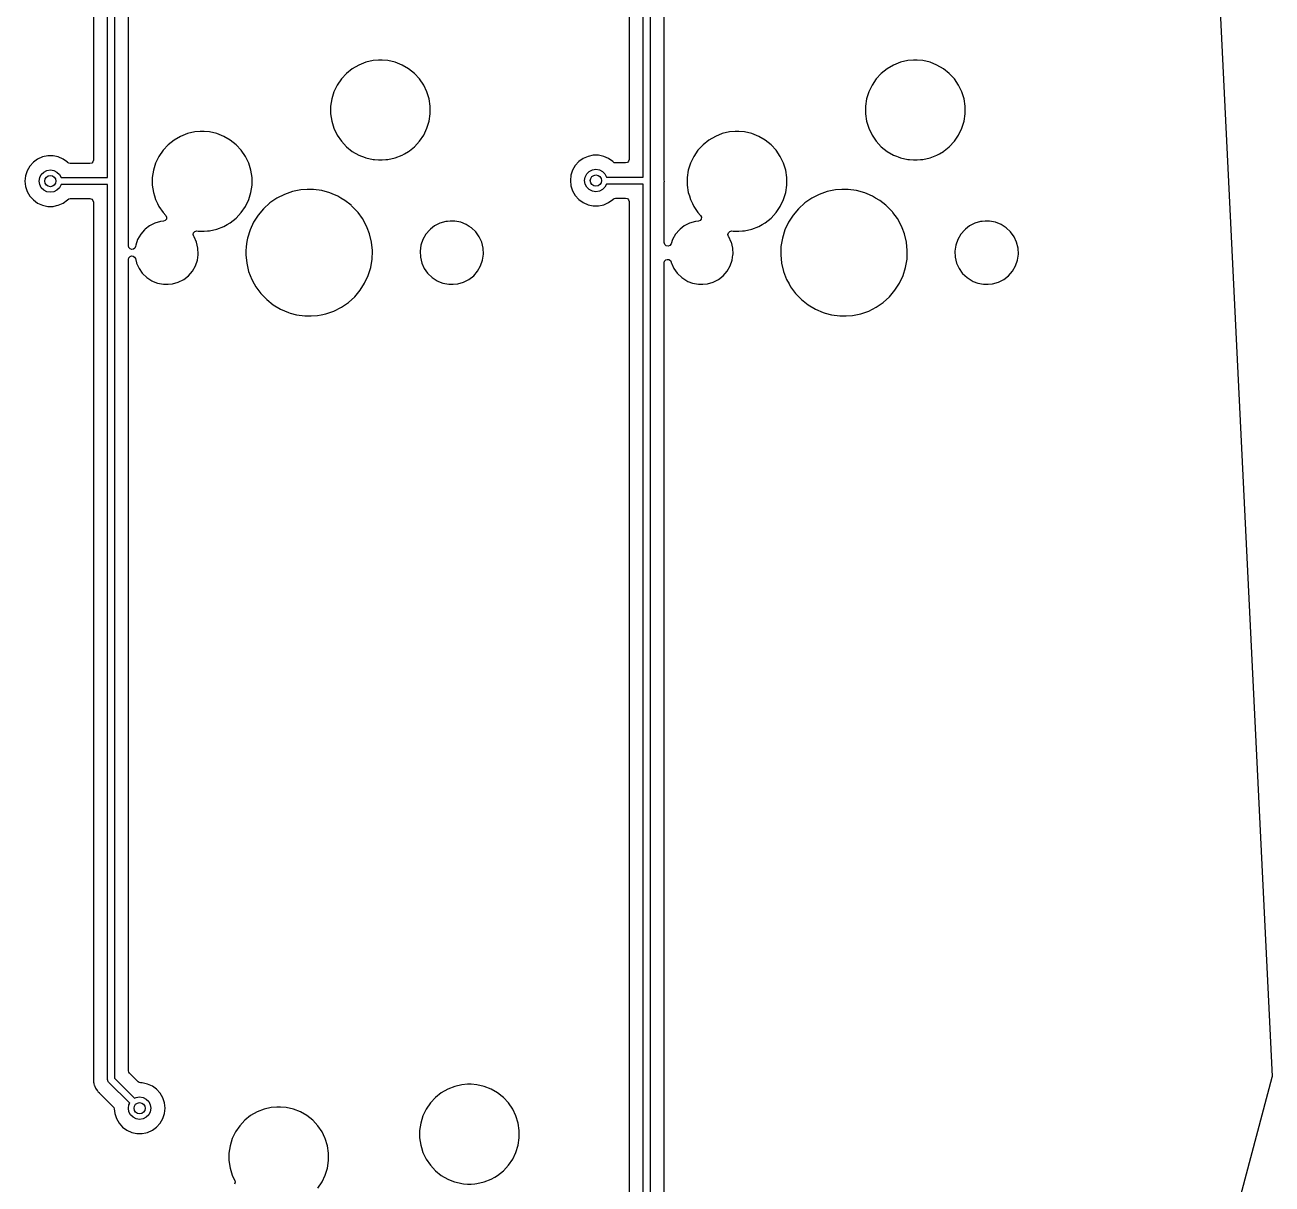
# Model space of a CAD drawing. Extents: x 51 to 201, y -153 to -28.
# Drawn here: x 156.56 to 200.98, y -128.42 to -87.14 of the extents above; entities that cross this region are included whole.
import ezdxf

# ---------------------------------------------------------------- set-up
doc = ezdxf.new("R2010")
doc.units = 0
doc.layers.add('BLACK', color=7, linetype='CONTINUOUS')

msp = doc.modelspace()

# ---------------------------------------------------------------- linework, layer by layer
at = {"layer": 'BLACK', "linetype": 'CONTINUOUS'}
for p, q in [((196.308, -28.3745), (200.984, -124.592)), ((159.755, -73.69), (159.755, -92.7)), ((178.835, -73.62), (178.835, -92.68)), ((159.505, -92.575), (159.505, -73.815)), ((178.585, -92.555), (178.585, -73.745)), ((159.004, -74.4395), (159.004, -91.9505)), ((178.084, -74.3695), (178.084, -91.9305)), ((160.255, -90.3031), (160.255, -76.438)), ((179.335, -90.3031), (179.335, -76.5617)), ((168.225, -88.6989), (168.016, -88.8648)), ((168.455, -88.5658), (168.225, -88.6989)), ((168.703, -88.4686), (168.455, -88.5658)), ((168.962, -88.4094), (168.703, -88.4686)), ((169.161, -88.3945), (168.962, -88.4094)), ((169.294, -88.3945), (169.161, -88.3945)), ((169.161, -88.3945), (169.161, -88.3945)), ((169.493, -88.4094), (169.294, -88.3945)), ((169.294, -88.3945), (169.294, -88.3945)), ((169.752, -88.4686), (169.493, -88.4094)), ((170, -88.5658), (169.752, -88.4686)), ((170.23, -88.6989), (170, -88.5658)), ((170.439, -88.8648), (170.23, -88.6989)), ((187.275, -88.6989), (187.066, -88.8648)), ((187.505, -88.5658), (187.275, -88.6989)), ((187.753, -88.4686), (187.505, -88.5658)), ((188.012, -88.4094), (187.753, -88.4686)), ((188.211, -88.3945), (188.012, -88.4094)), ((188.344, -88.3945), (188.211, -88.3945)), ((188.211, -88.3945), (188.211, -88.3945)), ((188.543, -88.4094), (188.344, -88.3945)), ((188.344, -88.3945), (188.344, -88.3945)), ((188.802, -88.4686), (188.543, -88.4094)), ((189.05, -88.5658), (188.802, -88.4686)), ((189.28, -88.6989), (189.05, -88.5658)), ((189.489, -88.8648), (189.28, -88.6989)), ((167.686, -89.2798), (167.57, -89.5195)), ((167.835, -89.0599), (167.686, -89.2798)), ((168.016, -88.8648), (167.835, -89.0599)), ((170.62, -89.0599), (170.439, -88.8648)), ((170.439, -88.8648), (170.439, -88.8648)), ((170.769, -89.2798), (170.62, -89.0599)), ((170.885, -89.5195), (170.769, -89.2798)), ((186.736, -89.2798), (186.62, -89.5195)), ((186.885, -89.0599), (186.736, -89.2798)), ((187.066, -88.8648), (186.885, -89.0599)), ((189.67, -89.0599), (189.489, -88.8648)), ((189.489, -88.8648), (189.489, -88.8648)), ((189.819, -89.2798), (189.67, -89.0599)), ((189.935, -89.5195), (189.819, -89.2798)), ((167.57, -89.5195), (167.492, -89.7738)), ((170.963, -89.7738), (170.885, -89.5195)), ((186.62, -89.5195), (186.542, -89.7738)), ((190.013, -89.7738), (189.935, -89.5195)), ((167.492, -89.7738), (167.452, -90.0369)), ((167.452, -90.0369), (167.452, -90.3031)), ((171.003, -90.0369), (170.963, -89.7738)), ((171.003, -90.3031), (171.003, -90.0369)), ((186.542, -89.7738), (186.502, -90.0369)), ((186.502, -90.0369), (186.502, -90.3031)), ((190.053, -90.0369), (190.013, -89.7738)), ((190.053, -90.3031), (190.053, -90.0369)), ((160.255, -92.6765), (160.255, -90.3031)), ((167.452, -90.3031), (167.492, -90.5662)), ((167.492, -90.5662), (167.57, -90.8205)), ((170.885, -90.8205), (170.963, -90.5662)), ((170.963, -90.5662), (171.003, -90.3031)), ((179.335, -92.6565), (179.335, -90.3031)), ((186.502, -90.3031), (186.542, -90.5662)), ((186.542, -90.5662), (186.62, -90.8205)), ((189.935, -90.8205), (190.013, -90.5662)), ((190.013, -90.5662), (190.053, -90.3031)), ((162.353, -91.0086), (162.105, -91.1058)), ((162.612, -90.9494), (162.353, -91.0086)), ((162.811, -90.9345), (162.612, -90.9494)), ((162.944, -90.9345), (162.811, -90.9345)), ((162.811, -90.9345), (162.811, -90.9345)), ((163.143, -90.9494), (162.944, -90.9345)), ((162.944, -90.9345), (162.944, -90.9345)), ((163.402, -91.0086), (163.143, -90.9494)), ((163.65, -91.1058), (163.402, -91.0086)), ((167.57, -90.8205), (167.686, -91.0602)), ((170.769, -91.0602), (170.885, -90.8205)), ((181.403, -91.0086), (181.155, -91.1058)), ((181.662, -90.9494), (181.403, -91.0086)), ((181.861, -90.9345), (181.662, -90.9494)), ((181.994, -90.9345), (181.861, -90.9345)), ((181.861, -90.9345), (181.861, -90.9345)), ((182.193, -90.9494), (181.994, -90.9345)), ((181.994, -90.9345), (181.994, -90.9345)), ((182.452, -91.0086), (182.193, -90.9494)), ((182.7, -91.1058), (182.452, -91.0086)), ((186.62, -90.8205), (186.736, -91.0602)), ((189.819, -91.0602), (189.935, -90.8205)), ((161.666, -91.4048), (161.485, -91.5999)), ((161.875, -91.2389), (161.666, -91.4048)), ((162.105, -91.1058), (161.875, -91.2389)), ((163.88, -91.2389), (163.65, -91.1058)), ((164.089, -91.4048), (163.88, -91.2389)), ((164.27, -91.5999), (164.089, -91.4048)), ((167.686, -91.0602), (167.835, -91.2801)), ((167.835, -91.2801), (168.016, -91.4752)), ((168.016, -91.4752), (168.225, -91.6411)), ((170.258, -91.6189), (170.439, -91.4752)), ((170.439, -91.4752), (170.62, -91.2801)), ((170.62, -91.2801), (170.769, -91.0602)), ((180.716, -91.4048), (180.535, -91.5999)), ((180.925, -91.2389), (180.716, -91.4048)), ((181.155, -91.1058), (180.925, -91.2389)), ((182.93, -91.2389), (182.7, -91.1058)), ((183.139, -91.4048), (182.93, -91.2389)), ((183.32, -91.5999), (183.139, -91.4048)), ((186.736, -91.0602), (186.885, -91.2801)), ((186.885, -91.2801), (187.066, -91.4752)), ((187.066, -91.4752), (187.275, -91.6411)), ((189.308, -91.6189), (189.489, -91.4752)), ((189.489, -91.4752), (189.67, -91.2801)), ((189.67, -91.2801), (189.819, -91.0602)), ((157.017, -91.9158), (156.864, -92.0271)), ((157.19, -91.8389), (157.017, -91.9158)), ((157.375, -91.7995), (157.19, -91.8389)), ((157.565, -91.7995), (157.375, -91.7995)), ((157.375, -91.7995), (157.375, -91.7995)), ((157.75, -91.8389), (157.565, -91.7995)), ((157.565, -91.7995), (157.565, -91.7995)), ((157.923, -91.9158), (157.75, -91.8389)), ((158.076, -92.0271), (157.923, -91.9158)), ((157.923, -91.9158), (157.923, -91.9158)), ((157.923, -91.9158), (157.923, -91.9158)), ((161.336, -91.8198), (161.22, -92.0595)), ((161.485, -91.5999), (161.336, -91.8198)), ((164.419, -91.8198), (164.27, -91.5999)), ((164.535, -92.0595), (164.419, -91.8198)), ((168.225, -91.6411), (168.455, -91.7742)), ((168.455, -91.7742), (168.455, -91.7742)), ((168.455, -91.7742), (168.555, -91.8135)), ((168.555, -91.8135), (168.62, -91.8389)), ((168.62, -91.8389), (168.703, -91.8714)), ((168.703, -91.8714), (168.962, -91.9306)), ((168.962, -91.9306), (169.019, -91.9349)), ((169.019, -91.9349), (169.161, -91.9455)), ((169.161, -91.9455), (169.161, -91.9455)), ((169.161, -91.9455), (169.294, -91.9455)), ((169.294, -91.9455), (169.418, -91.9362)), ((169.294, -91.9455), (169.294, -91.9455)), ((169.418, -91.9362), (169.493, -91.9306)), ((169.493, -91.9306), (169.752, -91.8714)), ((169.752, -91.8714), (170, -91.7742)), ((170, -91.7742), (170.088, -91.7236)), ((170.088, -91.7236), (170.23, -91.6411)), ((170.23, -91.6411), (170.258, -91.6189)), ((176.447, -91.8958), (176.294, -92.0071)), ((176.62, -91.8189), (176.447, -91.8958)), ((176.805, -91.7795), (176.62, -91.8189)), ((176.995, -91.7795), (176.805, -91.7795)), ((176.805, -91.7795), (176.805, -91.7795)), ((177.18, -91.8189), (176.995, -91.7795)), ((176.995, -91.7795), (176.995, -91.7795)), ((177.353, -91.8958), (177.18, -91.8189)), ((177.506, -92.0071), (177.353, -91.8958)), ((177.353, -91.8958), (177.353, -91.8958)), ((177.353, -91.8958), (177.353, -91.8958)), ((178.084, -91.9305), (178.068, -91.9925)), ((180.386, -91.8198), (180.27, -92.0595)), ((180.535, -91.5999), (180.386, -91.8198)), ((183.469, -91.8198), (183.32, -91.5999)), ((183.585, -92.0595), (183.469, -91.8198)), ((187.275, -91.6411), (187.505, -91.7742)), ((187.505, -91.7742), (187.505, -91.7742)), ((187.505, -91.7742), (187.605, -91.8135)), ((187.605, -91.8135), (187.67, -91.8389)), ((187.67, -91.8389), (187.753, -91.8714)), ((187.753, -91.8714), (188.012, -91.9306)), ((188.012, -91.9306), (188.069, -91.9349)), ((188.069, -91.9349), (188.211, -91.9455)), ((188.211, -91.9455), (188.211, -91.9455)), ((188.211, -91.9455), (188.344, -91.9455)), ((188.344, -91.9455), (188.468, -91.9362)), ((188.344, -91.9455), (188.344, -91.9455)), ((188.468, -91.9362), (188.543, -91.9306)), ((188.543, -91.9306), (188.802, -91.8714)), ((188.802, -91.8714), (189.05, -91.7742)), ((189.05, -91.7742), (189.138, -91.7236)), ((189.138, -91.7236), (189.28, -91.6411)), ((189.28, -91.6411), (189.308, -91.6189)), ((156.643, -92.3317), (156.584, -92.5117)), ((156.737, -92.1678), (156.643, -92.3317)), ((156.864, -92.0271), (156.737, -92.1678)), ((157.146, -92.4649), (157.235, -92.3764)), ((157.235, -92.3764), (157.346, -92.3196)), ((157.346, -92.3196), (157.47, -92.3)), ((157.47, -92.3), (157.594, -92.3196)), ((157.594, -92.3196), (157.705, -92.3764)), ((157.705, -92.3764), (157.794, -92.4649)), ((158.082, -92.0335), (158.076, -92.0271)), ((158.123, -92.0638), (158.082, -92.0335)), ((158.174, -92.0745), (158.123, -92.0638)), ((158.88, -92.0745), (158.174, -92.0745)), ((158.942, -92.0579), (158.88, -92.0745)), ((158.988, -92.0125), (158.942, -92.0579)), ((159.004, -91.9505), (158.988, -92.0125)), ((161.142, -92.3138), (161.102, -92.5769)), ((161.22, -92.0595), (161.142, -92.3138)), ((164.613, -92.3138), (164.535, -92.0595)), ((164.653, -92.5769), (164.613, -92.3138)), ((176.073, -92.3117), (176.014, -92.4917)), ((176.167, -92.1478), (176.073, -92.3117)), ((176.294, -92.0071), (176.167, -92.1478)), ((176.576, -92.4449), (176.665, -92.3564)), ((176.665, -92.3564), (176.776, -92.2996)), ((176.776, -92.2996), (176.9, -92.28)), ((176.9, -92.28), (177.024, -92.2996)), ((177.024, -92.2996), (177.135, -92.3564)), ((177.135, -92.3564), (177.224, -92.4449)), ((177.512, -92.0135), (177.506, -92.0071)), ((177.553, -92.0438), (177.512, -92.0135)), ((177.604, -92.0545), (177.553, -92.0438)), ((177.96, -92.0545), (177.604, -92.0545)), ((178.022, -92.0379), (177.96, -92.0545)), ((178.068, -91.9925), (178.022, -92.0379)), ((180.192, -92.3138), (180.152, -92.5769)), ((180.27, -92.0595), (180.192, -92.3138)), ((183.663, -92.3138), (183.585, -92.0595)), ((183.703, -92.5769), (183.663, -92.3138)), ((156.584, -92.5117), (156.565, -92.7)), ((156.565, -92.7), (156.584, -92.8883)), ((157.07, -92.7), (157.09, -92.5764)), ((157.09, -92.8236), (157.07, -92.7)), ((157.09, -92.5764), (157.146, -92.4649)), ((157.146, -92.9351), (157.09, -92.8236)), ((157.794, -92.4649), (157.85, -92.575)), ((157.85, -92.825), (157.794, -92.9351)), ((157.85, -92.575), (159.505, -92.575)), ((159.505, -92.825), (157.85, -92.825)), ((159.505, -124.7), (159.505, -92.825)), ((159.755, -92.7), (159.755, -124.648)), ((160.256, -92.6842), (160.255, -92.6765)), ((160.255, -92.7708), (160.258, -92.7476)), ((160.255, -95.0111), (160.255, -92.7708)), ((160.259, -92.7396), (160.256, -92.6842)), ((160.258, -92.7476), (160.259, -92.7396)), ((161.102, -92.5769), (161.102, -92.8431)), ((164.653, -92.8431), (164.653, -92.5769)), ((176.014, -92.4917), (175.995, -92.68)), ((175.995, -92.68), (176.014, -92.8683)), ((176.5, -92.68), (176.52, -92.5564)), ((176.52, -92.8036), (176.5, -92.68)), ((176.52, -92.5564), (176.576, -92.4449)), ((176.576, -92.9151), (176.52, -92.8036)), ((177.224, -92.4449), (177.28, -92.555)), ((177.28, -92.805), (177.224, -92.9151)), ((177.28, -92.555), (178.585, -92.555)), ((178.585, -92.805), (177.28, -92.805)), ((178.585, -130.401), (178.585, -92.805)), ((178.835, -92.68), (178.835, -130.334)), ((179.336, -92.6642), (179.335, -92.6565)), ((179.335, -92.7508), (179.338, -92.7276)), ((179.335, -94.8911), (179.335, -92.7508)), ((179.339, -92.7196), (179.336, -92.6642)), ((179.338, -92.7276), (179.339, -92.7196)), ((180.152, -92.5769), (180.152, -92.8431)), ((183.703, -92.8431), (183.703, -92.5769)), ((156.584, -92.8883), (156.643, -93.0683)), ((156.643, -93.0683), (156.737, -93.2322)), ((156.737, -93.2322), (156.864, -93.3729)), ((157.235, -93.0236), (157.146, -92.9351)), ((157.346, -93.0804), (157.235, -93.0236)), ((157.47, -93.1), (157.346, -93.0804)), ((157.594, -93.0804), (157.47, -93.1)), ((157.705, -93.0236), (157.594, -93.0804)), ((157.794, -92.9351), (157.705, -93.0236)), ((161.102, -92.8431), (161.142, -93.1062)), ((161.142, -93.1062), (161.18, -93.2295)), ((161.18, -93.2295), (161.22, -93.3605)), ((164.535, -93.3605), (164.613, -93.1062)), ((164.613, -93.1062), (164.653, -92.8431)), ((165.807, -93.1734), (165.538, -93.3093)), ((166.092, -93.0746), (165.807, -93.1734)), ((166.387, -93.0146), (166.092, -93.0746)), ((166.612, -92.9995), (166.387, -93.0146)), ((166.838, -92.9995), (166.612, -92.9995)), ((166.612, -92.9995), (166.612, -92.9995)), ((167.137, -93.0397), (166.838, -92.9995)), ((167.427, -93.1193), (167.137, -93.0397)), ((167.137, -93.0397), (167.137, -93.0397)), ((167.137, -93.0397), (167.137, -93.0397)), ((167.507, -93.1529), (167.427, -93.1193)), ((167.705, -93.2369), (167.507, -93.1529)), ((167.815, -93.3022), (167.705, -93.2369)), ((176.014, -92.8683), (176.073, -93.0483)), ((176.073, -93.0483), (176.167, -93.2122)), ((176.167, -93.2122), (176.294, -93.3529)), ((176.665, -93.0036), (176.576, -92.9151)), ((176.776, -93.0604), (176.665, -93.0036)), ((176.9, -93.08), (176.776, -93.0604)), ((177.024, -93.0604), (176.9, -93.08)), ((177.135, -93.0036), (177.024, -93.0604)), ((177.224, -92.9151), (177.135, -93.0036)), ((180.152, -92.8431), (180.192, -93.1062)), ((180.192, -93.1062), (180.23, -93.2295)), ((180.23, -93.2295), (180.27, -93.3605)), ((183.585, -93.3605), (183.663, -93.1062)), ((183.663, -93.1062), (183.703, -92.8431)), ((184.857, -93.1734), (184.588, -93.3093)), ((185.142, -93.0746), (184.857, -93.1734)), ((185.437, -93.0146), (185.142, -93.0746)), ((185.662, -92.9995), (185.437, -93.0146)), ((185.888, -92.9995), (185.662, -92.9995)), ((185.662, -92.9995), (185.662, -92.9995)), ((186.187, -93.0397), (185.888, -92.9995)), ((186.477, -93.1193), (186.187, -93.0397)), ((186.187, -93.0397), (186.187, -93.0397)), ((186.187, -93.0397), (186.187, -93.0397)), ((186.557, -93.1529), (186.477, -93.1193)), ((186.755, -93.2369), (186.557, -93.1529)), ((186.865, -93.3022), (186.755, -93.2369)), ((156.864, -93.3729), (157.017, -93.4842)), ((157.017, -93.4842), (157.19, -93.5611)), ((157.19, -93.5611), (157.375, -93.6005)), ((157.375, -93.6005), (157.375, -93.6005)), ((157.375, -93.6005), (157.565, -93.6005)), ((157.565, -93.6005), (157.688, -93.5743)), ((157.565, -93.6005), (157.565, -93.6005)), ((157.688, -93.5743), (157.75, -93.5611)), ((157.75, -93.5611), (157.923, -93.4842)), ((157.923, -93.4842), (158.076, -93.3729)), ((158.076, -93.3729), (158.082, -93.3665)), ((158.082, -93.3665), (158.123, -93.3362)), ((158.123, -93.3362), (158.174, -93.3255)), ((158.174, -93.3255), (158.88, -93.3255)), ((158.88, -93.3255), (158.942, -93.3421)), ((158.942, -93.3421), (158.988, -93.3875)), ((158.988, -93.3875), (159.004, -93.4495)), ((159.004, -93.4495), (159.004, -124.617)), ((161.22, -93.3605), (161.287, -93.4995)), ((161.287, -93.4995), (161.336, -93.6002)), ((161.336, -93.6002), (161.485, -93.8201)), ((164.27, -93.8201), (164.419, -93.6002)), ((164.419, -93.6002), (164.535, -93.3605)), ((165.066, -93.682), (164.872, -93.9121)), ((165.29, -93.4799), (165.066, -93.682)), ((165.538, -93.3093), (165.29, -93.4799)), ((167.964, -93.3904), (167.815, -93.3022)), ((168.18, -93.5611), (167.964, -93.3904)), ((168.2, -93.5772), (168.18, -93.5611)), ((168.41, -93.7938), (168.2, -93.5772)), ((176.294, -93.3529), (176.447, -93.4642)), ((176.447, -93.4642), (176.62, -93.5411)), ((176.62, -93.5411), (176.805, -93.5805)), ((176.805, -93.5805), (176.805, -93.5805)), ((176.805, -93.5805), (176.995, -93.5805)), ((176.995, -93.5805), (177.119, -93.5542)), ((176.995, -93.5805), (176.995, -93.5805)), ((177.119, -93.5542), (177.18, -93.5411)), ((177.18, -93.5411), (177.353, -93.4642)), ((177.353, -93.4642), (177.506, -93.3529)), ((177.506, -93.3529), (177.512, -93.3465)), ((177.512, -93.3465), (177.553, -93.3162)), ((177.553, -93.3162), (177.604, -93.3055)), ((177.604, -93.3055), (177.96, -93.3055)), ((177.96, -93.3055), (178.022, -93.3221)), ((178.022, -93.3221), (178.068, -93.3675)), ((178.068, -93.3675), (178.084, -93.4295)), ((178.084, -93.4295), (178.084, -130.152)), ((180.27, -93.3605), (180.337, -93.4995)), ((180.337, -93.4995), (180.386, -93.6002)), ((180.386, -93.6002), (180.535, -93.8201)), ((183.32, -93.8201), (183.469, -93.6002)), ((183.469, -93.6002), (183.585, -93.3605)), ((184.116, -93.682), (183.922, -93.9121)), ((184.34, -93.4799), (184.116, -93.682)), ((184.588, -93.3093), (184.34, -93.4799)), ((187.014, -93.3904), (186.865, -93.3022)), ((187.23, -93.5611), (187.014, -93.3904)), ((187.25, -93.5772), (187.23, -93.5611)), ((187.46, -93.7938), (187.25, -93.5772)), ((161.394, -94.1398), (161.187, -94.2004)), ((161.501, -94.1296), (161.394, -94.1398)), ((161.485, -93.8201), (161.58, -93.9218)), ((161.564, -94.1048), (161.501, -94.1296)), ((161.605, -94.0503), (161.564, -94.1048)), ((161.58, -93.9218), (161.611, -93.9825)), ((161.611, -93.9825), (161.605, -94.0503)), ((163.88, -94.1811), (164.089, -94.0152)), ((164.089, -94.0152), (164.27, -93.8201)), ((164.71, -94.166), (164.583, -94.4393)), ((164.872, -93.9121), (164.71, -94.166)), ((168.429, -93.8201), (168.41, -93.7938)), ((168.589, -94.0363), (168.429, -93.8201)), ((168.733, -94.3006), (168.589, -94.0363)), ((171.554, -94.1398), (171.347, -94.2004)), ((171.614, -94.1341), (171.554, -94.1398)), ((171.714, -94.1245), (171.614, -94.1341)), ((171.875, -94.1245), (171.714, -94.1245)), ((172.086, -94.1652), (171.875, -94.1245)), ((172.088, -94.166), (172.086, -94.1652)), ((172.086, -94.1652), (172.086, -94.1652)), ((172.086, -94.1652), (172.086, -94.1652)), ((172.286, -94.2451), (172.088, -94.166)), ((180.444, -94.1398), (180.237, -94.2004)), ((180.551, -94.1296), (180.444, -94.1398)), ((180.535, -93.8201), (180.63, -93.9218)), ((180.614, -94.1048), (180.551, -94.1296)), ((180.655, -94.0503), (180.614, -94.1048)), ((180.63, -93.9218), (180.661, -93.9825)), ((180.661, -93.9825), (180.655, -94.0503)), ((182.93, -94.1811), (183.139, -94.0152)), ((183.139, -94.0152), (183.32, -93.8201)), ((183.76, -94.166), (183.633, -94.4393)), ((183.922, -93.9121), (183.76, -94.166)), ((187.479, -93.8201), (187.46, -93.7938)), ((187.639, -94.0363), (187.479, -93.8201)), ((187.783, -94.3006), (187.639, -94.0363)), ((190.604, -94.1398), (190.397, -94.2004)), ((190.664, -94.1341), (190.604, -94.1398)), ((190.764, -94.1245), (190.664, -94.1341)), ((190.925, -94.1245), (190.764, -94.1245)), ((191.136, -94.1652), (190.925, -94.1245)), ((191.138, -94.166), (191.136, -94.1652)), ((191.136, -94.1652), (191.136, -94.1652)), ((191.136, -94.1652), (191.136, -94.1652)), ((191.336, -94.2451), (191.138, -94.166)), ((160.687, -94.5942), (160.579, -94.7803)), ((160.827, -94.4317), (160.687, -94.5942)), ((160.853, -94.4114), (160.827, -94.4317)), ((160.996, -94.2989), (160.853, -94.4114)), ((161.187, -94.2004), (160.996, -94.2989)), ((160.996, -94.2989), (160.996, -94.2989)), ((160.996, -94.2989), (160.996, -94.2989)), ((162.555, -94.6064), (162.57, -94.539)), ((162.577, -94.6718), (162.555, -94.6064)), ((162.57, -94.539), (162.62, -94.4906)), ((162.62, -94.4906), (162.688, -94.4763)), ((162.688, -94.4763), (162.736, -94.4799)), ((162.736, -94.4799), (162.811, -94.4855)), ((162.811, -94.4855), (162.811, -94.4855)), ((162.811, -94.4855), (162.944, -94.4855)), ((162.944, -94.4855), (163.068, -94.4762)), ((162.944, -94.4855), (162.944, -94.4855)), ((163.068, -94.4762), (163.143, -94.4706)), ((163.143, -94.4706), (163.402, -94.4114)), ((163.402, -94.4114), (163.65, -94.3142)), ((163.65, -94.3142), (163.77, -94.2451)), ((163.77, -94.2451), (163.88, -94.1811)), ((163.88, -94.1811), (163.88, -94.1811)), ((164.583, -94.4393), (164.493, -94.7271)), ((168.757, -94.3613), (168.733, -94.3006)), ((168.842, -94.5817), (168.757, -94.3613)), ((168.912, -94.8748), (168.842, -94.5817)), ((170.847, -94.5942), (170.739, -94.7803)), ((170.987, -94.4317), (170.847, -94.5942)), ((171.013, -94.4114), (170.987, -94.4317)), ((171.156, -94.2989), (171.013, -94.4114)), ((171.347, -94.2004), (171.156, -94.2989)), ((171.156, -94.2989), (171.156, -94.2989)), ((171.156, -94.2989), (171.156, -94.2989)), ((172.393, -94.3142), (172.286, -94.2451)), ((172.466, -94.3613), (172.393, -94.3142)), ((172.622, -94.5096), (172.466, -94.3613)), ((172.747, -94.6847), (172.622, -94.5096)), ((172.622, -94.5096), (172.622, -94.5096)), ((179.737, -94.5942), (179.629, -94.7803)), ((179.877, -94.4317), (179.737, -94.5942)), ((179.903, -94.4114), (179.877, -94.4317)), ((180.046, -94.2989), (179.903, -94.4114)), ((180.237, -94.2004), (180.046, -94.2989)), ((180.046, -94.2989), (180.046, -94.2989)), ((180.046, -94.2989), (180.046, -94.2989)), ((181.605, -94.6064), (181.62, -94.539)), ((181.627, -94.6718), (181.605, -94.6064)), ((181.62, -94.539), (181.67, -94.4906)), ((181.67, -94.4906), (181.738, -94.4763)), ((181.738, -94.4763), (181.786, -94.4799)), ((181.786, -94.4799), (181.861, -94.4855)), ((181.861, -94.4855), (181.861, -94.4855)), ((181.861, -94.4855), (181.994, -94.4855)), ((181.994, -94.4855), (182.118, -94.4762)), ((181.994, -94.4855), (181.994, -94.4855)), ((182.118, -94.4762), (182.193, -94.4706)), ((182.193, -94.4706), (182.452, -94.4114)), ((182.452, -94.4114), (182.7, -94.3142)), ((182.7, -94.3142), (182.82, -94.2451)), ((182.82, -94.2451), (182.93, -94.1811)), ((182.93, -94.1811), (182.93, -94.1811)), ((183.633, -94.4393), (183.543, -94.7271)), ((187.807, -94.3613), (187.783, -94.3006)), ((187.892, -94.5817), (187.807, -94.3613)), ((187.962, -94.8748), (187.892, -94.5817)), ((189.897, -94.5942), (189.789, -94.7803)), ((190.037, -94.4317), (189.897, -94.5942)), ((190.063, -94.4114), (190.037, -94.4317)), ((190.206, -94.2989), (190.063, -94.4114)), ((190.397, -94.2004), (190.206, -94.2989)), ((190.206, -94.2989), (190.206, -94.2989)), ((190.206, -94.2989), (190.206, -94.2989)), ((191.443, -94.3142), (191.336, -94.2451)), ((191.516, -94.3613), (191.443, -94.3142)), ((191.672, -94.5096), (191.516, -94.3613)), ((191.797, -94.6847), (191.672, -94.5096)), ((191.672, -94.5096), (191.672, -94.5096)), ((160.271, -95.0705), (160.255, -95.0111)), ((160.502, -95.0287), (160.479, -95.0854)), ((160.509, -94.9834), (160.502, -95.0287)), ((160.579, -94.7803), (160.509, -94.9834)), ((162.587, -94.6847), (162.577, -94.6718)), ((162.673, -94.8748), (162.587, -94.6847)), ((162.676, -94.8802), (162.673, -94.8748)), ((162.727, -95.0891), (162.676, -94.8802)), ((164.443, -95.0242), (164.438, -95.1962)), ((164.473, -94.8461), (164.443, -95.0242)), ((164.493, -94.7271), (164.473, -94.8461)), ((168.942, -95.1746), (168.912, -94.8748)), ((170.669, -94.9834), (170.638, -95.1962)), ((170.739, -94.7803), (170.669, -94.9834)), ((172.833, -94.8748), (172.747, -94.6847)), ((172.836, -94.8802), (172.833, -94.8748)), ((172.887, -95.0891), (172.836, -94.8802)), ((179.355, -94.9571), (179.335, -94.8911)), ((179.406, -95.0029), (179.355, -94.9571)), ((179.474, -95.0143), (179.406, -95.0029)), ((179.537, -94.9878), (179.474, -95.0143)), ((179.577, -94.9316), (179.537, -94.9878)), ((179.629, -94.7803), (179.577, -94.9316)), ((181.637, -94.6847), (181.627, -94.6718)), ((181.723, -94.8748), (181.637, -94.6847)), ((181.726, -94.8802), (181.723, -94.8748)), ((181.777, -95.0891), (181.726, -94.8802)), ((183.493, -95.0242), (183.488, -95.1962)), ((183.523, -94.8461), (183.493, -95.0242)), ((183.543, -94.7271), (183.523, -94.8461)), ((187.992, -95.1746), (187.962, -94.8748)), ((189.719, -94.9834), (189.688, -95.1962)), ((189.789, -94.7803), (189.719, -94.9834)), ((191.883, -94.8748), (191.797, -94.6847)), ((191.886, -94.8802), (191.883, -94.8748)), ((191.937, -95.0891), (191.886, -94.8802)), ((160.255, -95.488), (160.27, -95.4303)), ((160.255, -124.39), (160.255, -95.488)), ((160.27, -95.4303), (160.309, -95.3859)), ((160.312, -95.1154), (160.271, -95.0705)), ((160.309, -95.3859), (160.365, -95.3649)), ((160.371, -95.1348), (160.312, -95.1154)), ((160.365, -95.3649), (160.424, -95.3722)), ((160.431, -95.1239), (160.371, -95.1348)), ((160.424, -95.3722), (160.473, -95.4061)), ((160.479, -95.0854), (160.431, -95.1239)), ((160.473, -95.4061), (160.5, -95.4588)), ((160.5, -95.4588), (160.537, -95.6117)), ((162.706, -95.5166), (162.734, -95.3254)), ((162.737, -95.3038), (162.727, -95.0891)), ((162.734, -95.3254), (162.737, -95.3038)), ((164.438, -95.1962), (164.433, -95.3254)), ((164.433, -95.3254), (164.463, -95.6252)), ((168.882, -95.7729), (168.932, -95.4758)), ((168.932, -95.4758), (168.941, -95.1962)), ((168.941, -95.1962), (168.942, -95.1746)), ((170.638, -95.1962), (170.648, -95.4109)), ((170.648, -95.4109), (170.699, -95.6198)), ((172.866, -95.5166), (172.897, -95.3038)), ((172.897, -95.3038), (172.887, -95.0891)), ((179.389, -95.5095), (179.445, -95.4886)), ((179.445, -95.4886), (179.504, -95.4958)), ((179.504, -95.4958), (179.553, -95.5297)), ((181.756, -95.5166), (181.784, -95.3254)), ((181.787, -95.3038), (181.777, -95.0891)), ((181.784, -95.3254), (181.787, -95.3038)), ((183.488, -95.1962), (183.483, -95.3254)), ((183.483, -95.3254), (183.513, -95.6252)), ((187.932, -95.7729), (187.982, -95.4758)), ((187.982, -95.4758), (187.991, -95.1962)), ((187.991, -95.1962), (187.992, -95.1746)), ((189.688, -95.1962), (189.698, -95.4109)), ((189.698, -95.4109), (189.749, -95.6198)), ((191.916, -95.5166), (191.947, -95.3038)), ((191.947, -95.3038), (191.937, -95.0891)), ((160.537, -95.6117), (160.539, -95.6198)), ((160.539, -95.6198), (160.628, -95.8153)), ((160.628, -95.8153), (160.741, -95.9736)), ((162.388, -96.0683), (162.528, -95.9058)), ((162.528, -95.9058), (162.636, -95.7197)), ((162.636, -95.7197), (162.706, -95.5166)), ((164.463, -95.6252), (164.533, -95.9183)), ((164.533, -95.9183), (164.642, -96.1994)), ((168.792, -96.0607), (168.882, -95.7729)), ((170.699, -95.6198), (170.788, -95.8153)), ((170.788, -95.8153), (170.901, -95.9736)), ((172.548, -96.0683), (172.688, -95.9058)), ((172.688, -95.9058), (172.796, -95.7197)), ((172.796, -95.7197), (172.866, -95.5166)), ((179.335, -95.6117), (179.35, -95.554)), ((179.335, -129.936), (179.335, -95.6117)), ((179.35, -95.554), (179.389, -95.5095)), ((179.553, -95.5297), (179.58, -95.5824)), ((179.58, -95.5824), (179.587, -95.6117)), ((179.587, -95.6117), (179.589, -95.6198)), ((179.589, -95.6198), (179.678, -95.8153)), ((179.678, -95.8153), (179.791, -95.9736)), ((181.438, -96.0683), (181.578, -95.9058)), ((181.578, -95.9058), (181.686, -95.7197)), ((181.686, -95.7197), (181.756, -95.5166)), ((183.513, -95.6252), (183.583, -95.9183)), ((183.583, -95.9183), (183.692, -96.1994)), ((187.842, -96.0607), (187.932, -95.7729)), ((189.749, -95.6198), (189.838, -95.8153)), ((189.838, -95.8153), (189.951, -95.9736)), ((191.598, -96.0683), (191.738, -95.9058)), ((191.738, -95.9058), (191.846, -95.7197)), ((191.846, -95.7197), (191.916, -95.5166)), ((160.741, -95.9736), (160.753, -95.9904)), ((160.753, -95.9904), (160.909, -96.1387)), ((160.909, -96.1387), (160.983, -96.1863)), ((160.983, -96.1863), (161.089, -96.2549)), ((161.089, -96.2549), (161.129, -96.271)), ((161.129, -96.271), (161.289, -96.3348)), ((161.289, -96.3348), (161.5, -96.3755)), ((161.5, -96.3755), (161.661, -96.3755)), ((161.661, -96.3755), (161.821, -96.3602)), ((161.661, -96.3755), (161.661, -96.3755)), ((161.821, -96.3602), (162.028, -96.2996)), ((162.028, -96.2996), (162.219, -96.2011)), ((162.219, -96.2011), (162.388, -96.0683)), ((164.642, -96.1994), (164.73, -96.3602)), ((164.73, -96.3602), (164.786, -96.4637)), ((168.503, -96.5879), (168.665, -96.334)), ((168.665, -96.334), (168.792, -96.0607)), ((170.901, -95.9736), (170.913, -95.9904)), ((170.913, -95.9904), (171.069, -96.1387)), ((171.069, -96.1387), (171.143, -96.1863)), ((171.143, -96.1863), (171.249, -96.2549)), ((171.249, -96.2549), (171.289, -96.271)), ((171.289, -96.271), (171.449, -96.3348)), ((171.449, -96.3348), (171.66, -96.3755)), ((171.66, -96.3755), (171.821, -96.3755)), ((171.821, -96.3755), (171.981, -96.3602)), ((171.821, -96.3755), (171.821, -96.3755)), ((171.981, -96.3602), (172.188, -96.2996)), ((172.188, -96.2996), (172.379, -96.2011)), ((172.379, -96.2011), (172.548, -96.0683)), ((179.791, -95.9736), (179.803, -95.9904)), ((179.803, -95.9904), (179.959, -96.1387)), ((179.959, -96.1387), (180.033, -96.1863)), ((180.033, -96.1863), (180.139, -96.2549)), ((180.139, -96.2549), (180.179, -96.271)), ((180.179, -96.271), (180.339, -96.3348)), ((180.339, -96.3348), (180.55, -96.3755)), ((180.55, -96.3755), (180.711, -96.3755)), ((180.711, -96.3755), (180.871, -96.3602)), ((180.711, -96.3755), (180.711, -96.3755)), ((180.871, -96.3602), (181.078, -96.2996)), ((181.078, -96.2996), (181.269, -96.2011)), ((181.269, -96.2011), (181.438, -96.0683)), ((183.692, -96.1994), (183.78, -96.3602)), ((183.78, -96.3602), (183.836, -96.4637)), ((187.553, -96.5879), (187.715, -96.334)), ((187.715, -96.334), (187.842, -96.0607)), ((189.951, -95.9736), (189.963, -95.9904)), ((189.963, -95.9904), (190.119, -96.1387)), ((190.119, -96.1387), (190.193, -96.1863)), ((190.193, -96.1863), (190.299, -96.2549)), ((190.299, -96.2549), (190.339, -96.271)), ((190.339, -96.271), (190.499, -96.3348)), ((190.499, -96.3348), (190.71, -96.3755)), ((190.71, -96.3755), (190.871, -96.3755)), ((190.871, -96.3755), (191.031, -96.3602)), ((190.871, -96.3755), (190.871, -96.3755)), ((191.031, -96.3602), (191.238, -96.2996)), ((191.238, -96.2996), (191.429, -96.2011)), ((191.429, -96.2011), (191.598, -96.0683)), ((164.786, -96.4637), (164.965, -96.7062)), ((164.965, -96.7062), (165.175, -96.9228)), ((168.085, -97.0201), (168.309, -96.818)), ((168.309, -96.818), (168.503, -96.5879)), ((183.836, -96.4637), (184.015, -96.7062)), ((184.015, -96.7062), (184.225, -96.9228)), ((187.135, -97.0201), (187.359, -96.818)), ((187.359, -96.818), (187.553, -96.5879)), ((165.175, -96.9228), (165.411, -97.1096)), ((165.411, -97.1096), (165.67, -97.2631)), ((165.67, -97.2631), (165.948, -97.3807)), ((167.568, -97.3266), (167.837, -97.1907)), ((167.837, -97.1907), (168.085, -97.0201)), ((184.225, -96.9228), (184.461, -97.1096)), ((184.461, -97.1096), (184.72, -97.2631)), ((184.72, -97.2631), (184.998, -97.3807)), ((186.618, -97.3266), (186.887, -97.1907)), ((186.887, -97.1907), (187.135, -97.0201)), ((165.948, -97.3807), (165.948, -97.3807)), ((165.948, -97.3807), (165.948, -97.3807)), ((165.948, -97.3807), (166.012, -97.3983)), ((166.012, -97.3983), (166.238, -97.4603)), ((166.238, -97.4603), (166.537, -97.5005)), ((166.537, -97.5005), (166.763, -97.5005)), ((166.763, -97.5005), (166.988, -97.4854)), ((166.763, -97.5005), (166.763, -97.5005)), ((166.988, -97.4854), (167.111, -97.4603)), ((167.111, -97.4603), (167.283, -97.4254)), ((167.283, -97.4254), (167.568, -97.3266)), ((184.998, -97.3807), (184.998, -97.3807)), ((184.998, -97.3807), (184.998, -97.3807)), ((184.998, -97.3807), (185.062, -97.3983)), ((185.062, -97.3983), (185.288, -97.4603)), ((185.288, -97.4603), (185.587, -97.5005)), ((185.587, -97.5005), (185.813, -97.5005)), ((185.813, -97.5005), (186.038, -97.4854)), ((185.813, -97.5005), (185.813, -97.5005)), ((186.038, -97.4854), (186.161, -97.4603)), ((186.161, -97.4603), (186.333, -97.4254)), ((186.333, -97.4254), (186.618, -97.3266)), ((159.004, -124.617), (159.002, -124.638)), ((159.002, -124.638), (159.004, -124.708)), ((159.004, -124.708), (159.004, -124.712)), ((159.004, -124.712), (159.004, -124.739)), ((159.004, -124.739), (159.005, -124.743)), ((159.005, -124.743), (159.006, -124.755)), ((159.006, -124.755), (159.007, -124.799)), ((159.007, -124.799), (159.013, -124.818)), ((159.514, -124.73), (159.505, -124.7)), ((159.52, -124.76), (159.514, -124.73)), ((159.524, -124.765), (159.52, -124.76)), ((159.525, -124.768), (159.524, -124.765)), ((159.528, -124.771), (159.525, -124.768)), ((159.542, -124.788), (159.528, -124.771)), ((160.297, -125.543), (159.542, -124.788)), ((159.755, -124.648), (160.473, -125.367)), ((160.265, -124.437), (160.255, -124.39)), ((160.292, -124.477), (160.265, -124.437)), ((160.598, -124.783), (160.292, -124.477)), ((160.638, -124.81), (160.598, -124.783)), ((160.685, -124.819), (160.638, -124.81)), ((200.98, -124.63), (193.504, -152.532)), ((200.984, -124.592), (200.98, -124.63)), ((159.013, -124.818), (159.017, -124.837)), ((159.017, -124.837), (159.019, -124.857)), ((159.019, -124.857), (159.035, -124.897)), ((159.035, -124.897), (159.039, -124.908)), ((159.039, -124.908), (159.051, -124.95)), ((159.051, -124.95), (159.062, -124.968)), ((159.062, -124.968), (159.07, -124.985)), ((159.07, -124.985), (159.078, -125.004)), ((159.078, -125.004), (159.078, -125.004)), ((159.078, -125.004), (159.103, -125.039)), ((159.103, -125.039), (159.11, -125.049)), ((159.11, -125.049), (159.132, -125.086)), ((159.132, -125.086), (159.132, -125.086)), ((159.132, -125.086), (159.132, -125.086)), ((159.132, -125.086), (159.146, -125.101)), ((159.146, -125.101), (159.159, -125.115)), ((159.159, -125.115), (159.17, -125.132)), ((159.17, -125.132), (159.204, -125.159)), ((159.204, -125.159), (159.213, -125.167)), ((159.213, -125.167), (159.711, -125.666)), ((160.745, -124.819), (160.685, -124.819)), ((160.93, -124.859), (160.745, -124.819)), ((160.745, -124.819), (160.745, -124.819)), ((161.103, -124.936), (160.93, -124.859)), ((161.256, -125.047), (161.103, -124.936)), ((161.383, -125.188), (161.256, -125.047)), ((161.477, -125.352), (161.383, -125.188)), ((171.393, -125.174), (171.185, -125.34)), ((171.623, -125.041), (171.393, -125.174)), ((171.871, -124.944), (171.623, -125.041)), ((172.131, -124.885), (171.871, -124.944)), ((172.329, -124.87), (172.131, -124.885)), ((172.462, -124.87), (172.329, -124.87)), ((172.329, -124.87), (172.329, -124.87)), ((172.661, -124.885), (172.462, -124.87)), ((172.462, -124.87), (172.462, -124.87)), ((172.921, -124.944), (172.661, -124.885)), ((173.168, -125.041), (172.921, -124.944)), ((173.399, -125.174), (173.168, -125.041)), ((173.563, -125.305), (173.399, -125.174)), ((159.711, -125.666), (159.735, -125.7)), ((159.735, -125.7), (159.747, -125.74)), ((160.25, -125.72), (160.27, -125.596)), ((160.27, -125.596), (160.297, -125.543)), ((160.473, -125.367), (160.526, -125.34)), ((160.526, -125.34), (160.65, -125.32)), ((160.65, -125.32), (160.774, -125.34)), ((160.774, -125.34), (160.885, -125.396)), ((160.885, -125.396), (160.974, -125.485)), ((160.974, -125.485), (161.03, -125.596)), ((161.03, -125.596), (161.05, -125.72)), ((161.536, -125.532), (161.477, -125.352)), ((161.477, -125.352), (161.477, -125.352)), ((161.555, -125.72), (161.536, -125.532)), ((165.339, -125.694), (165.08, -125.754)), ((165.538, -125.68), (165.339, -125.694)), ((165.671, -125.68), (165.538, -125.68)), ((165.538, -125.68), (165.538, -125.68)), ((165.87, -125.694), (165.671, -125.68)), ((165.671, -125.68), (165.671, -125.68)), ((166.13, -125.754), (165.87, -125.694)), ((171.004, -125.535), (170.854, -125.755)), ((171.185, -125.34), (171.004, -125.535)), ((173.607, -125.34), (173.563, -125.305)), ((173.788, -125.535), (173.607, -125.34)), ((173.938, -125.755), (173.788, -125.535)), ((159.747, -125.74), (159.764, -125.908)), ((159.764, -125.908), (159.823, -126.088)), ((159.823, -126.088), (159.917, -126.252)), ((160.27, -125.844), (160.25, -125.72)), ((160.326, -125.955), (160.27, -125.844)), ((160.415, -126.044), (160.326, -125.955)), ((160.526, -126.1), (160.415, -126.044)), ((160.65, -126.12), (160.526, -126.1)), ((160.774, -126.1), (160.65, -126.12)), ((160.885, -126.044), (160.774, -126.1)), ((160.974, -125.955), (160.885, -126.044)), ((161.03, -125.844), (160.974, -125.955)), ((161.05, -125.72), (161.03, -125.844)), ((161.383, -126.252), (161.477, -126.088)), ((161.477, -126.088), (161.536, -125.908)), ((161.536, -125.908), (161.555, -125.72)), ((164.602, -125.984), (164.394, -126.15)), ((164.832, -125.851), (164.602, -125.984)), ((165.08, -125.754), (164.832, -125.851)), ((166.377, -125.851), (166.13, -125.754)), ((166.608, -125.984), (166.377, -125.851)), ((166.816, -126.15), (166.608, -125.984)), ((170.738, -125.995), (170.66, -126.249)), ((170.854, -125.755), (170.738, -125.995)), ((174.053, -125.995), (173.938, -125.755)), ((174.132, -126.249), (174.053, -125.995)), ((159.917, -126.252), (160.044, -126.393)), ((160.044, -126.393), (160.197, -126.504)), ((160.197, -126.504), (160.37, -126.581)), ((160.37, -126.581), (160.555, -126.62)), ((160.745, -126.62), (160.868, -126.594)), ((160.868, -126.594), (160.93, -126.581)), ((160.93, -126.581), (161.103, -126.504)), ((161.103, -126.504), (161.256, -126.393)), ((161.256, -126.393), (161.383, -126.252)), ((164.063, -126.565), (163.947, -126.805)), ((164.213, -126.345), (164.063, -126.565)), ((164.394, -126.15), (164.213, -126.345)), ((166.997, -126.345), (166.816, -126.15)), ((166.816, -126.15), (166.816, -126.15)), ((167.147, -126.565), (166.997, -126.345)), ((167.25, -126.778), (167.147, -126.565)), ((170.66, -126.249), (170.62, -126.512)), ((170.62, -126.512), (170.62, -126.778)), ((174.171, -126.512), (174.132, -126.249)), ((174.171, -126.778), (174.171, -126.512)), ((160.555, -126.62), (160.555, -126.62)), ((160.555, -126.62), (160.745, -126.62)), ((160.745, -126.62), (160.745, -126.62)), ((163.947, -126.805), (163.869, -127.059)), ((167.262, -126.805), (167.25, -126.778)), ((167.341, -127.059), (167.262, -126.805)), ((170.62, -126.778), (170.66, -127.041)), ((174.132, -127.041), (174.171, -126.778)), ((163.869, -127.059), (163.829, -127.322)), ((163.829, -127.322), (163.829, -127.588)), ((167.38, -127.322), (167.341, -127.059)), ((167.38, -127.588), (167.38, -127.322)), ((170.66, -127.041), (170.684, -127.118)), ((170.684, -127.118), (170.738, -127.296)), ((170.738, -127.296), (170.808, -127.44)), ((170.808, -127.44), (170.854, -127.535)), ((173.938, -127.535), (174.053, -127.296)), ((174.053, -127.296), (174.132, -127.041)), ((163.829, -127.588), (163.869, -127.851)), ((163.869, -127.851), (163.895, -127.935)), ((167.262, -128.106), (167.341, -127.851)), ((167.341, -127.851), (167.38, -127.588)), ((170.854, -127.535), (171.004, -127.755)), ((171.004, -127.755), (171.185, -127.95)), ((173.607, -127.95), (173.788, -127.755)), ((173.788, -127.755), (173.938, -127.535)), ((163.895, -127.935), (163.947, -128.106)), ((163.947, -128.106), (164.031, -128.279)), ((164.049, -128.36), (164.024, -128.423)), ((164.031, -128.279), (164.038, -128.293)), ((164.038, -128.293), (164.049, -128.36)), ((166.997, -128.565), (167.147, -128.345)), ((167.147, -128.345), (167.262, -128.106)), ((171.185, -127.95), (171.393, -128.116)), ((171.393, -128.116), (171.623, -128.249)), ((171.623, -128.249), (171.623, -128.249)), ((171.623, -128.249), (171.711, -128.284)), ((171.711, -128.284), (171.868, -128.345)), ((171.868, -128.345), (171.871, -128.346)), ((171.871, -128.346), (172.131, -128.406)), ((172.661, -128.406), (172.921, -128.346)), ((172.921, -128.346), (173.168, -128.249)), ((173.168, -128.249), (173.298, -128.174)), ((173.298, -128.174), (173.399, -128.116)), ((173.399, -128.116), (173.607, -127.95)), ((173.399, -128.116), (173.399, -128.116)), ((172.131, -128.406), (172.187, -128.41)), ((172.187, -128.41), (172.329, -128.421)), ((172.329, -128.421), (172.329, -128.421)), ((172.329, -128.421), (172.462, -128.421)), ((172.462, -128.421), (172.587, -128.411)), ((172.462, -128.421), (172.462, -128.421)), ((172.587, -128.411), (172.661, -128.406))]:
    msp.add_line(p, q, dxfattribs=at)
at = {"layer": 'BLACK'}
for centre in [(157.47, -92.7), (176.9, -92.68), (160.65, -125.72)]:
    msp.add_circle(centre, 0.2, dxfattribs=at)

doc.saveas('drawing.dxf')
